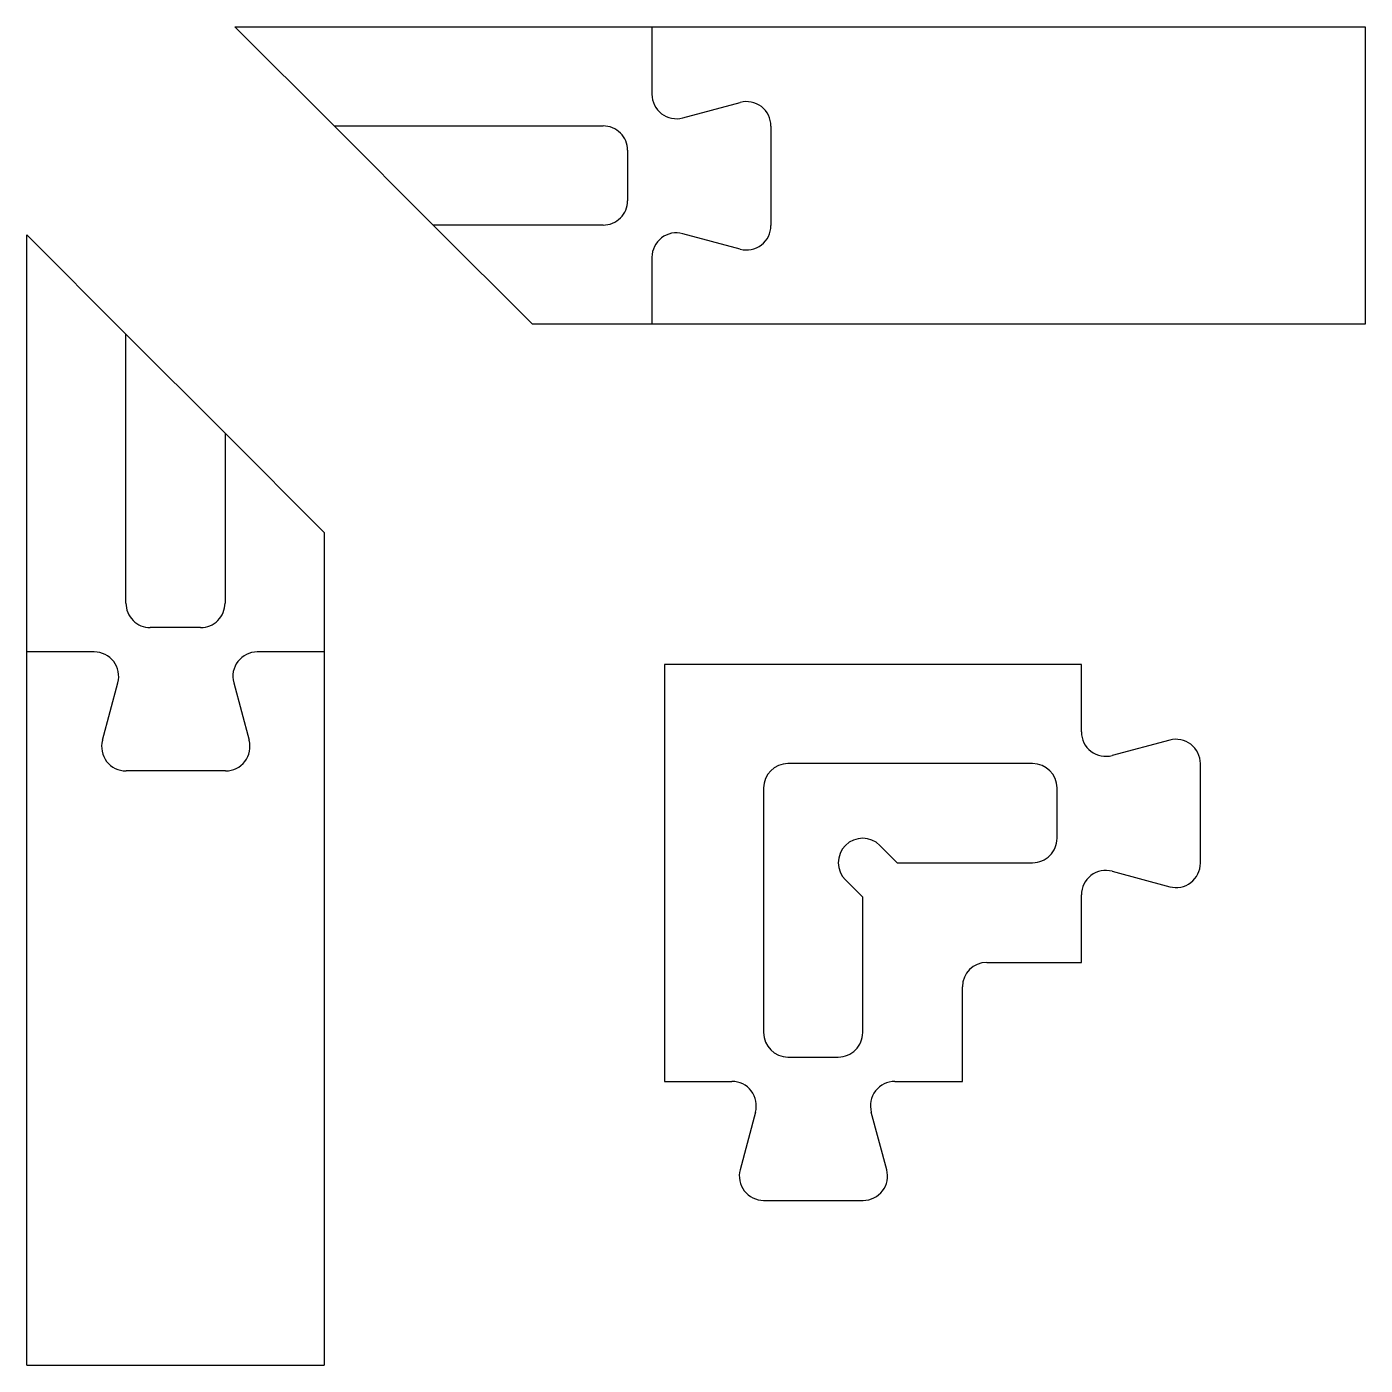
# Model space of a CAD drawing. Extents: x 50 to 275, y -255 to -30.
import ezdxf

# ---------------------------------------------------------------- set-up
doc = ezdxf.new("R2010")
doc.units = 0
doc.layers.add('1', color=7, linetype='CONTINUOUS')

msp = doc.modelspace()

# ---------------------------------------------------------------- linework, layer by layer
at = {"layer": '1', "color": 7, "linetype": 'CONTINUOUS'}
for p, q in [((85, -30.00049), (155.1, -30.00049)), ((101.66667, -46.66716), (85, -30.00049)), ((155.1, -30.00049), (155.1, -41.35678)), ((155.1, -30.00049), (275, -30.00049)), ((275, -30.00049), (275, -80.00049)), ((160.26116, -45.31707), (169.93884, -42.72394)), ((101.66667, -46.66667), (146.9, -46.66667)), ((118.33333, -63.33382), (101.66667, -46.66716)), ((175.1, -46.68424), (175.1, -63.41576)), ((151, -50.76667), (151, -59.23333)), ((50.0015, -65.00049), (66.66768, -81.66667)), ((50.0015, -135.1), (50.0015, -65.00049)), ((146.9, -63.33333), (118.33333, -63.33333)), ((135, -80.00049), (118.33333, -63.33382)), ((169.93884, -67.37606), (160.26116, -64.78293)), ((155.1, -68.74322), (155.1, -80.00049)), ((155.1, -80.00049), (135, -80.00049)), ((275, -80.00049), (155.1, -80.00049)), ((66.66667, -126.9), (66.66667, -81.66667)), ((66.66768, -81.66667), (83.33434, -98.33333)), ((83.33333, -98.33333), (83.33333, -126.9)), ((83.33434, -98.33333), (100.0015, -115.00049)), ((100.0015, -115.00049), (100.0015, -135.1)), ((79.23333, -131), (70.76667, -131)), ((61.35678, -135.1), (50.0015, -135.1)), ((50.0015, -255.00049), (50.0015, -135.1)), ((100.0015, -135.1), (88.74323, -135.1)), ((100.0015, -135.1), (100.0015, -255.00049)), ((227.28722, -137.18722), (157.18722, -137.18722)), ((157.18722, -137.18722), (157.18722, -207.28722)), ((227.28722, -148.544), (227.28722, -137.18722)), ((62.72395, -149.93884), (65.31707, -140.26116)), ((84.78293, -140.26116), (87.37606, -149.93884)), ((242.12606, -149.91116), (232.44838, -152.50429)), ((83.41576, -155.1), (66.68424, -155.1)), ((219.08723, -153.85437), (177.9539, -153.85437)), ((247.28722, -170.60298), (247.28722, -153.87146)), ((173.8539, -157.95437), (173.8539, -199.0877)), ((223.18723, -166.42103), (223.18723, -157.95437)), ((193.4197, -167.62189), (196.31884, -170.52103)), ((196.31884, -170.52103), (219.08723, -170.52103)), ((232.44838, -171.97015), (242.12606, -174.56328)), ((190.52056, -176.31931), (187.62142, -173.42017)), ((190.52056, -199.0877), (190.52056, -176.31931)), ((227.28722, -187.28722), (227.28722, -175.93044)), ((211.38722, -187.28722), (227.28722, -187.28722)), ((207.28722, -207.28722), (207.28722, -191.38722)), ((177.9539, -203.1877), (186.42056, -203.1877)), ((157.18722, -207.28722), (168.544, -207.28722)), ((195.93045, -207.28722), (207.28722, -207.28722)), ((172.50429, -212.44838), (169.91117, -222.12606)), ((194.56328, -222.12606), (191.97015, -212.44838)), ((173.87146, -227.28722), (190.60298, -227.28722)), ((50.0015, -255.00049), (100.0015, -255.00049))]:
    msp.add_line(p, q, dxfattribs=at)
for centre, start, end in [((159.2, -41.356776), 180, 285.00002778), ((171, -46.68424), 0, 104.99999167), ((146.9, -50.766667), 0, 90.00000556), ((146.9, -59.233333), 269.99999444, 0), ((159.2, -68.743224), 74.99997222, 180), ((171, -63.41576), 255.00000833, 0), ((70.766667, -126.9), 179.99999444, 270), ((79.233333, -126.9), 270, 0.00000556), ((61.356777, -139.2), 345.00002222, 90), ((88.743225, -139.2), 90, 195.00001944), ((66.684244, -151), 165.00003056, 270.00039722), ((83.415763, -151), 270, 15.00001111), ((231.38722, -148.543996), 180, 285.00002778), ((243.18722, -153.87146), 0, 104.99999167), ((177.953897, -157.954367), 90, 180), ((219.08723, -157.954367), 0, 90), ((190.520563, -170.521033), 45.00004167, 224.99995556), ((219.08723, -166.421033), 269.99999167, 0), ((243.18722, -170.60298), 255.00000833, 0), ((231.38722, -175.930444), 74.99997222, 180), ((211.38722, -191.38722), 90, 180), ((177.953897, -199.0877), 180, 270), ((186.420563, -199.0877), 270, 0.00000833), ((168.543997, -211.38722), 345.00002222, 90), ((195.930445, -211.38722), 90, 195.00001944), ((173.871464, -223.18722), 165.00003056, 270.00039722), ((190.602983, -223.18722), 270, 15.00001111)]:
    msp.add_arc(centre, 4.1, start, end, dxfattribs=at)

doc.saveas('drawing.dxf')
